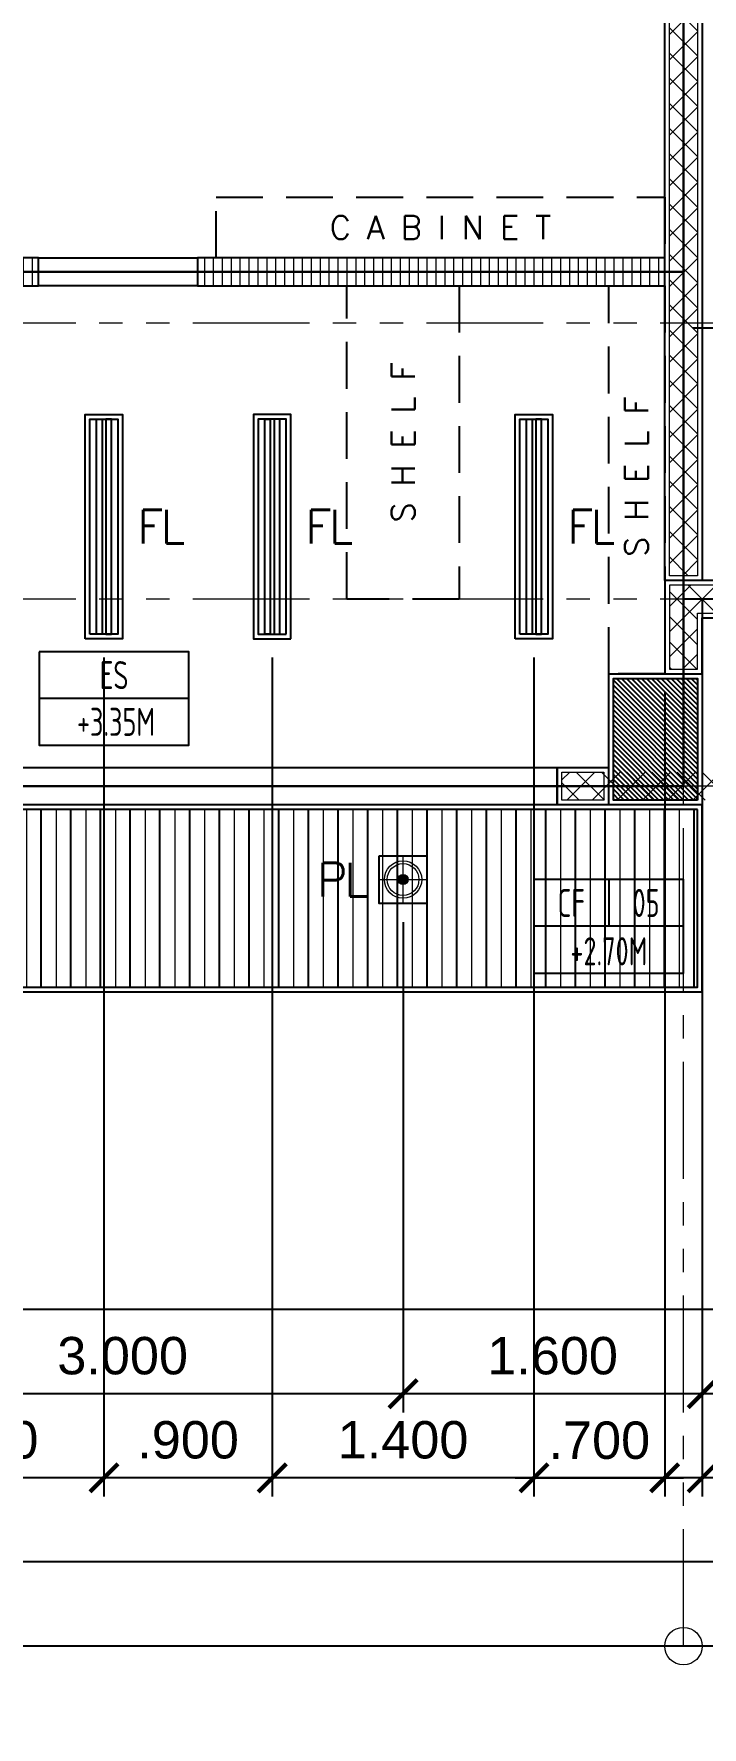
# Model space of a CAD drawing. Header units: metres. Extents: x -12400 to 1, y 0 to 106422.
# Drawn here: x -12122.59 to -12119.01, y 106331.7 to 106340.76 of the extents above; entities that cross this region are included whole.
import ezdxf
from ezdxf.enums import TextEntityAlignment as Align

# ---------------------------------------------------------------- set-up
doc = ezdxf.new("R2010")
doc.units = ezdxf.units.M
doc.header["$PDMODE"] = 35
for name, pattern in [('HIDDEN', [0.375, 0.25, -0.125]), ('HIDDEN2', [4.762499999999999, 3.175, -1.5875]), ('PHANTOM2', [1.25, 0.625, -0.125, 0.125, -0.125, 0.125, -0.125])]:
    doc.linetypes.add(name, pattern=pattern)
for name, color, linetype, lineweight in [('0.1', 1, 'Continuous', 9), ('A-DIM-100', 8, 'Continuous', 0), ('DIM 001', 251, 'Continuous', 13), ('FURN', 8, 'Continuous', 5), ('HATCH', 250, 'Continuous', 5), ('LAYOUT', 1, 'Continuous', 20), ('LF 001', 51, 'Continuous', 20)]:
    doc.layers.add(name, color=color, linetype=linetype, lineweight=lineweight)
for name, color, linetype in [('AR-HIDDEN LINES', 8, 'HIDDEN2'), ('C-SCHED', 1, 'Continuous'), ('E_FIX_LIGHT1', 2, 'Continuous'), ('lighting', 1, 'Continuous'), ('stone', 15, 'Continuous'), ('txt', 2, 'Continuous'), ('WALL', 7, 'Continuous')]:
    doc.layers.add(name, color=color, linetype=linetype)
doc.layers.add('GUIDELINES', color=206, linetype='Continuous', plot=False)
doc.styles.add('architxt', font='architxt.shx', dxfattribs={"width": 0.8})
doc.styles.add('DIMTXT-100', font='arial.ttf')
doc.styles.add('swis721', font='swiss.ttf')
doc.styles.add('T.25', font='romans.shx', dxfattribs={"height": 0.2})
doc.dimstyles.new('D-100', dxfattribs={"dimtxt": 0.2, "dimasz": 0.15, "dimexe": 0.1, "dimexo": 0.1, "dimgap": 0.1, "dimtad": 1, "dimdec": 3, "dimzin": 4, "dimdsep": 46, "dimtxsty": 'DIMTXT-100', "dimblk": 'ARCHTICK', "dimcen": 0.2, "dimdle": 0.1, "dimclrd": 8, "dimclre": 8, "dimclrt": 2, "dimadec": 0, "dimazin": 1, "dimtfac": 1, "dimtdec": 3, "dimtofl": 0, "dimtmove": 2, "dimatfit": 3, "dimfxl": 1, "dimarcsym": 0})
doc.dimstyles.new('DIM 200', dxfattribs={"dimtxt": 200, "dimasz": 1, "dimexe": 0, "dimexo": 40, "dimgap": 50, "dimtad": 1, "dimtoh": 1, "dimdec": 0, "dimlfac": 2, "dimtxsty": 'swis721', "dimblk": 'CIR', "dimcen": 0, "dimclrd": 155, "dimclre": 155, "dimclrt": 4, "dimadec": 0, "dimazin": 0, "dimtfac": 1, "dimtdec": 0, "dimtix": 1, "dimtmove": 1, "dimatfit": 3, "dimldrblk": 'CIR', "dimfxl": 0, "dimarcsym": 0})

# ---------------------------------------------------------------- blocks, each defined once
blk = doc.blocks.new('CIR')
at = {"color": 4}
blk.add_circle((0, 0), 50, dxfattribs=at)
blk = doc.blocks.new('A$C1B753C5A')
at = {"layer": 'WALL'}
h = blk.add_hatch(dxfattribs=at)
h.set_pattern_fill('ANSI31', color=250, scale=0.15)
h.set_pattern_definition([(45, (-1494.388102653662, 303.0677240852394), (-0.01325825214724777, 0.01325825214724777), [])])
h.paths.add_polyline_path([(0.4750000000001364, 0.6749999999999545), (0.02500000000009089, 0.6749999999999545), (0.02500000000009095, 0.02499999999997721), (0.4750000000001364, 0.02499999999997721)])
at = {"color": 7}
blk.add_lwpolyline([(0, 0), (0.5000000000002274, 0), (0.5000000000002274, 0.6999999999999318), (0, 0.6999999999999318)], close=True, dxfattribs=at)
at = {"layer": 'stone', "color": 5}
blk.add_lwpolyline([(0.02500000000009095, 0.02499999999997726), (0.4750000000001364, 0.02499999999997726), (0.4750000000001364, 0.6749999999999545), (0.02500000000009095, 0.6749999999999545)], close=True, dxfattribs=at)
blk = doc.blocks.new('COLUMNS2F')
at = {"xscale": -1}
blk.add_blockref('A$C1B753C5A', (-12153.85441529414, 106325.6499565114), dxfattribs=at)
blk = doc.blocks.new('*U1967')
at = {"layer": 'HATCH'}
h = blk.add_hatch(dxfattribs=at)
h.set_pattern_fill('ANSI37', color=256, scale=0.03, angle=-180)
h.set_pattern_definition([(225, (2.462500000018339, 0), (0.06735192090801863, -0.06735192090801868), []), (314.9999999999999, (2.462500000018339, 0), (0.06735192090801868, 0.06735192090801861), [])])
h.paths.add_polyline_path([(0.02500000000873115, 0.1749999999883585), (0.02500000000873115, 0.02499999999417923), (3.525000000023796, 0.02499999999417923), (3.525000000023796, 0.1749999999883585)])
blk.add_lwpolyline([(0, 0.1999999999825377), (0, 0), (3.550000000017975, 0), (3.550000000017975, 0.1999999999825377)], close=True)
blk.add_lwpolyline([(0.02500000000873115, 0.1749999999883585), (0.02500000000873115, 0.02499999999417923), (3.525000000023796, 0.02499999999417923), (3.525000000023796, 0.1749999999883585)], close=True, dxfattribs=at)
blk = doc.blocks.new('*U263')
at = {"layer": 'HATCH'}
h = blk.add_hatch(dxfattribs=at)
h.set_pattern_fill('ANSI31', color=256, scale=0.015, angle=45)
h.set_pattern_definition([(90, (4.062499999996361, 0), (-0.04762500000000001, 0), [])])
h.paths.add_polyline_path([(5.149999999995997, 0), (5.149999999995997, 0.1499999999796273), (0, 0.1499999999796273), (0, 0)])
at = {"color": 3}
blk.add_lwpolyline([(5.149999999995997, 0), (5.149999999995997, 0.1499999999796273), (0, 0.1499999999796273), (0, 0)], close=True, dxfattribs=at)
blk = doc.blocks.new('*U264')
at = {"layer": 'HATCH'}
h = blk.add_hatch(dxfattribs=at)
h.set_pattern_fill('ANSI31', color=256, scale=0.015, angle=45)
h.set_pattern_definition([(90, (1.412499999994907, 0), (-0.04762500000000001, 0), [])])
h.paths.add_polyline_path([(2.499999999994543, 0), (2.499999999994543, 0.1499999999796273), (0, 0.1499999999796273), (0, 0)])
at = {"color": 3}
blk.add_lwpolyline([(2.499999999994543, 0), (2.499999999994543, 0.1499999999796273), (0, 0.1499999999796273), (0, 0)], close=True, dxfattribs=at)
blk = doc.blocks.new('*U1962')
at = {"layer": 'HATCH'}
h = blk.add_hatch(dxfattribs=at)
h.set_pattern_fill('ANSI37', color=256, scale=0.03, angle=-180)
h.set_pattern_definition([(225, (-0.8132692456248353, 0), (0.06735192090801863, -0.06735192090801868), []), (314.9999999999999, (-0.8132692456248353, 0), (0.06735192090801868, 0.06735192090801861), [])])
h.paths.add_polyline_path([(-0.7882692456161041, 0.1749999999883585), (-0.7882692456161041, 0.02499999999417923), (0.2492307543806217, 0.02499999999417923), (0.2492307543806217, 0.1749999999883585)])
blk.add_lwpolyline([(0, 0.1999999999825377), (0, 0), (0.2742307543748009, 0), (0.2742307543748009, 0.1999999999825377)], close=True)
blk.add_lwpolyline([(0.02500000000873115, 0.1749999999883585), (0.02500000000873115, 0.02499999999417923), (0.2492307543806217, 0.02499999999417923), (0.2492307543806217, 0.1749999999883585)], close=True, dxfattribs=at)
blk = doc.blocks.new('A$C68b8fe4d')
at = {"layer": 'HATCH'}
h = blk.add_hatch(dxfattribs=at)
h.set_pattern_fill('ANSI37', color=256, scale=0.03)
h.set_pattern_definition([(45, (12161.35441529413, -106386.5702236537), (-0.06735192090801866, 0.06735192090801866), []), (135, (12161.35441529413, -106386.5702236537), (-0.06735192090801866, -0.06735192090801864), [])])
h.paths.add_polyline_path([(10.3250000000553, 2.024999999994179), (10.3250000000553, 2.17500000000291), (10.02499999998872, 2.175000000119326), (10.02499999998872, 1.724999999991269), (10.17500000000109, 1.724999999991269), (10.17500000000109, 2.025000000110595)])
at = {"color": 1}
for points in [[(6.649999999999636, 3.92500000000291), (7.500000000005457, 3.92500000000291), (7.500000000005457, 3.775000000023283), (6.649999999999636, 3.775000000023283)], [(6.22499999998945, 1.199999999982538), (9.42500000068867, 1.199999999895226), (9.42500000068867, 0.9999999999417923), (6.22499999998945, 1.000000000029104)]]:
    blk.add_lwpolyline(points, close=True, dxfattribs=at)
at = {"color": 8}
blk.add_lwpolyline([(10.14999999995416, 3.55000000000291), (12.89999999997963, 3.55000000000291)], dxfattribs=at)
blk.add_lwpolyline([(10.35000000004948, 2), (10.35000000004948, 2.19999999999709), (9.999999999994543, 2.200000000113505), (9.999999999994543, 1.69999999999709), (10.19999999999527, 1.69999999999709), (10.19999999999527, 2.000000000116415)], close=True)
at = {"layer": 'GUIDELINES'}
for points in [[(1.100000000000364, 19.59999999999127), (10.10000000000036, 19.59999999999127), (10.10000000000036, 18.89999999999418), (18.10000000000036, 18.89999999999418), (18.10000000000036, 19.59999999999127), (27.10000000000036, 19.59999999999127), (27.10000000000036, 1.099999999991269), (18.10000000000036, 1.099999999991269), (18.10000000000036, 2.100000000107684), (10.10000000000036, 2.100000000107684), (10.10000000000036, 1.099999999991269), (1.100000000000364, 1.099999999991269)], [(10.10000000000036, 7.899999999994179), (1.100000000000364, 7.899999999994179), (1.100000000000364, 1.100000000005821), (10.10000000000036, 1.100000000005821)], [(1.100000000000364, 7.899999999994179), (10.10000000000036, 7.899999999994179), (10.10000000000036, 3.850000000005821), (1.100000000000364, 3.850000000005821)], [(10.10000000000036, 1.100000000005821), (1.100000000000364, 1.100000000005821), (1.100000000000364, 3.850000000005821), (10.10000000000036, 3.850000000005821)]]:
    blk.add_lwpolyline(points, close=True, dxfattribs=at)
at = {"layer": 'HATCH'}
blk.add_lwpolyline([(10.3250000000553, 2.024999999994179), (10.3250000000553, 2.17500000000291), (10.02499999998872, 2.175000000119326), (10.02499999998872, 1.724999999991269), (10.17500000000109, 1.724999999991269), (10.17500000000109, 2.025000000110595)], close=True, dxfattribs=at)
blk.add_blockref('COLUMNS2F', (12164.05441529414, -106324.6499565114))
at = {"xscale": -1, "rotation": 270}
blk.add_blockref('*U1967', (9.999999999994543, 2.200000000113505), dxfattribs=at)
at = {"color": 1}
for name, p in [('*U263', (1.500000000003638, 3.775000000023283)), ('*U264', (7.500000000005457, 3.775000000023283))]:
    blk.add_blockref(name, p, dxfattribs=at)
at = {"xscale": -1}
blk.add_blockref('*U1962', (9.699230755062672, 1.000000000014552), dxfattribs=at)
blk = doc.blocks.new('LEDPENDANTLT')
at = {"color": 1}
for points in [[(0, 0.1999999999970896), (1.200000000000728, 0.1999999999970896), (1.200000000000728, 0), (0, 0)], [(0.02499999999417923, 0.1750000000029104), (1.175000000006548, 0.1750000000029104), (1.175000000006548, 0.02499999999417923), (0.02499999999417923, 0.02499999999417923)]]:
    blk.add_lwpolyline(points, close=True, dxfattribs=at)
at = {"color": 2}
for points in [[(1.174999999995634, 0.1100000000005821), (0.02499999999417923, 0.1100000000005821), (0.02499999999417923, 0.1399999999994179), (1.174999999995634, 0.1399999999994179)], [(1.174999999995634, 0.09000000001105946), (0.02499999999417923, 0.09000000001105946), (0.02499999999417923, 0.06000000001222361), (1.174999999995634, 0.06000000001222361)]]:
    blk.add_lwpolyline(points, close=True, dxfattribs=at)
blk = doc.blocks.new('L1')
at = {"layer": 'LF 001', "lineweight": 20, "ltscale": 1500}
h = blk.add_hatch(color=256, dxfattribs=at)
edge = h.paths.add_edge_path()
edge.add_arc((1.13686837721616e-13, -1.13686837721616e-13), 0.0318958546358772, 0, 360)
at = {"layer": 'LF 001', "color": 76, "lineweight": 18, "ltscale": 1500}
for points in [[(1.13686837721616e-13, 0.1499999999997499), (1.13686837721616e-13, -0.1500000000000909)], [(-0.1499999999999773, -1.13686837721616e-13), (0.1500000000000909, -1.13686837721616e-13)]]:
    blk.add_lwpolyline(points, dxfattribs=at)
at = {"layer": 'LF 001', "ltscale": 1500}
blk.add_lwpolyline([(-0.09999999999990905, -1.13686837721616e-13, -1), (0.1000000000000227, -1.13686837721616e-13, -1)], format="xyb", close=True, dxfattribs=at)
at = {"layer": 'LF 001', "lineweight": 20, "ltscale": 1500}
blk.add_circle((1.13686837721616e-13, -1.13686837721616e-13), 0.0318958546358772, dxfattribs=at)
blk = doc.blocks.new('LO')
at = {"layer": 'LAYOUT', "xscale": 1000, "yscale": 1000, "zscale": 1000}
blk.add_blockref('L1', (0, 0), dxfattribs=at)
blk = doc.blocks.new('*U1960')
at = {"layer": 'LF 001', "ltscale": 1500}
blk.add_circle((0, -3.995415109869782e-14), 0.0998520709958535, dxfattribs=at)
at = {"layer": 'lighting', "xscale": 0.0008492979043710491, "yscale": 0.0008492979043710491, "zscale": 0.0008492979043710491}
blk.add_blockref('LO', (0, -3.995415109869782e-14), dxfattribs=at)
blk = doc.blocks.new('A$Cf8c814ff')
h = blk.add_hatch()
h.set_pattern_fill('ANSI31', color=8, scale=0.05, angle=45)
h.set_pattern_definition([(90, (12129.21296792572, -106290.2629166174), (-0.15875, 0), [])])
h.paths.add_polyline_path([(10.17500000000655, 0.9750000000058208), (1.01035533905997, 0.9749999999912689), (0.06035533904650947, 0.02499999999417923), (10.17500000000655, 0.02499999999417923)])
at = {"color": 1}
blk.add_lwpolyline([(10.20000000000073, 1), (1.000000000003638, 0.9999999999854481), (0, 0), (10.20000000000073, 0), (10.20000000000073, 1)], dxfattribs=at)
at = {"color": 8}
blk.add_lwpolyline([(10.17500000000655, 0.9750000000058208), (1.01035533905997, 0.9749999999912689), (0.06035533904650947, 0.02499999999417923), (10.17500000000655, 0.02499999999417923)], close=True, dxfattribs=at)
at = {"color": 1}
blk.add_lwpolyline([(8.472605314345856, 0.727394685629406), (8.72739468565851, 0.7273946856439579), (8.72739468565851, 0.4726053143531317), (8.472605314345856, 0.4726053143385798)], close=True, dxfattribs=at)
at = {"layer": 'AR-HIDDEN LINES', "color": 1, "linetype": 'HIDDEN'}
for points in [[(7.599999999976717, 4.249999999941792), (10, 4.249999999941792), (10, 3.924999999988358), (7.599999999976717, 3.924999999988358)], [(8.300000000001091, 3.775000000023283), (8.900000000001455, 3.775000000023283), (8.900000000001455, 2.100000000034925), (8.300000000001091, 2.100000000034925)], [(9.700000000000728, 3.775000000372529), (10, 3.775000000372529), (10, 1.69999999999709), (9.700000000000728, 1.69999999999709)]]:
    blk.add_lwpolyline(points, close=True, dxfattribs=at)
at = {"rotation": 90}
for p in [(7.099999999980355, 1.887500000651926), (9.399999999999636, 1.887500000651926)]:
    blk.add_blockref('LEDPENDANTLT', p, dxfattribs=at)
at = {"xscale": -1, "rotation": 270}
blk.add_blockref('LEDPENDANTLT', (7.80000000000291, 1.887500000651926), dxfattribs=at)
at = {"layer": 'E_FIX_LIGHT1', "rotation": 90}
blk.add_blockref('*U1960', (8.600000000002183, 0.5999999999912689), dxfattribs=at)
at = {"layer": '0.1', "color": 2, "insert": (8.799999999988358, 4.087499999965075), "char_height": 0.125, "attachment_point": 5, "style": 'T.25'}
blk.add_mtext_dynamic_manual_height_columns('{\\C3;C A B I N E T}', width=1.877873459815419, gutter_width=1, heights=[0], dxfattribs=at)
at = {"layer": '0.1', "color": 2, "char_height": 0.125, "attachment_point": 5, "rotation": 89.99999999999993, "style": 'T.25'}
for insert in [(8.600160350981241, 2.937500000029104), (9.848092762349552, 2.754335864257882)]:
    blk.add_mtext_dynamic_manual_height_columns('{\\C3;S H E L F}', width=1.286489697929028, gutter_width=1, heights=[0], dxfattribs=dict(at, insert=insert))
at = {"layer": 'txt', "color": 6, "linetype": 'Continuous', "char_height": 0.18, "attachment_point": 5, "style": 'T.25'}
for s, insert in [('{\\T0.9;FL}', (7.299999999981083, 2.487500000643195)), ('{\\T0.9;FL}', (8.200000000000728, 2.487500000643195)), ('{\\T0.9;FL}', (9.600000000000364, 2.487500000643195)), ('{\\T0.9;PL}', (8.272605314345128, 0.5999999999767169))]:
    blk.add_mtext_dynamic_manual_height_columns(s, width=0.6453045245441018, gutter_width=0.001, heights=[0], dxfattribs=dict(at, insert=insert))
blk = doc.blocks.new('_ArchTick')
at = {"color": 0, "linetype": 'ByBlock', "const_width": 0.15}
blk.add_lwpolyline([(-0.5, -0.5), (0.5, 0.5)], dxfattribs=at)
blk = doc.blocks.new('*D971')
at = {"layer": 'DEFPOINTS', "color": 0, "transparency": 16777216}
for p in [(-12118.33796792574, 106338.3865394432), (-12119.01296792572, 106337.8365394436), (-12119.01296792572, 106333.0365394432)]:
    blk.add_point(p, dxfattribs=at)
at = {"layer": 'DIM 001', "color": 8, "lineweight": -2, "transparency": 16777216}
for p, q in [((-12118.33796792574, 106338.2865394432), (-12118.33796792574, 106332.9365394432)), ((-12119.01296792572, 106337.7365394436), (-12119.01296792572, 106332.9365394432)), ((-12118.23796792574, 106333.0365394432), (-12119.11296792572, 106333.0365394432))]:
    blk.add_line(p, q, dxfattribs=at)
at = {"layer": 'DIM 001', "color": 8, "lineweight": -2, "transparency": 16777216, "xscale": 0.15, "yscale": 0.15, "zscale": 0.15, "rotation": 180}
blk.add_blockref('_ArchTick', (-12119.01296792572, 106333.0365394432), dxfattribs=at)
at = {"layer": 'DIM 001', "color": 8, "lineweight": -2, "transparency": 16777216, "xscale": 0.15, "yscale": 0.15, "zscale": 0.15}
blk.add_blockref('_ArchTick', (-12118.33796792574, 106333.0365394432), dxfattribs=at)
at = {"layer": 'DIM 001', "color": 2, "transparency": 16777216, "insert": (-12118.67546792573, 106333.2365394432), "char_height": 0.2, "attachment_point": 5, "style": 'DIMTXT-100'}
blk.add_mtext('.675', dxfattribs=at)
blk = doc.blocks.new('*D972')
at = {"layer": 'DEFPOINTS', "color": 0, "transparency": 16777216}
for p in [(-12119.91296792571, 106337.5240394438), (-12119.21296792572, 106337.3365394432), (-12119.21296792572, 106333.0365394432)]:
    blk.add_point(p, dxfattribs=at)
at = {"layer": 'DIM 001', "color": 8, "lineweight": -2, "transparency": 16777216}
for p, q in [((-12119.91296792571, 106337.4240394438), (-12119.91296792571, 106332.9365394432)), ((-12119.21296792572, 106337.2365394432), (-12119.21296792572, 106332.9365394432)), ((-12120.01296792572, 106333.0365394432), (-12119.11296792572, 106333.0365394432))]:
    blk.add_line(p, q, dxfattribs=at)
at = {"layer": 'DIM 001', "color": 8, "lineweight": -2, "transparency": 16777216, "xscale": 0.15, "yscale": 0.15, "zscale": 0.15, "rotation": 180}
blk.add_blockref('_ArchTick', (-12119.91296792571, 106333.0365394432), dxfattribs=at)
at = {"layer": 'DIM 001', "color": 8, "lineweight": -2, "transparency": 16777216, "xscale": 0.15, "yscale": 0.15, "zscale": 0.15}
blk.add_blockref('_ArchTick', (-12119.21296792572, 106333.0365394432), dxfattribs=at)
at = {"layer": 'DIM 001', "color": 2, "transparency": 16777216, "insert": (-12119.56296792571, 106333.2365394432), "char_height": 0.2, "attachment_point": 5, "style": 'DIMTXT-100'}
blk.add_mtext('.700', dxfattribs=at)
blk = doc.blocks.new('*D973')
at = {"layer": 'DEFPOINTS', "color": 0, "transparency": 16777216}
for p in [(-12121.31296792571, 106337.5240394438), (-12119.91296792571, 106337.5240394438), (-12121.31296792571, 106333.0365394432)]:
    blk.add_point(p, dxfattribs=at)
at = {"layer": 'DIM 001', "color": 8, "lineweight": -2, "transparency": 16777216}
for p, q in [((-12121.31296792571, 106337.4240394438), (-12121.31296792571, 106332.9365394432)), ((-12119.91296792571, 106337.4240394438), (-12119.91296792571, 106332.9365394432)), ((-12119.81296792571, 106333.0365394432), (-12121.41296792571, 106333.0365394432))]:
    blk.add_line(p, q, dxfattribs=at)
at = {"layer": 'DIM 001', "color": 8, "lineweight": -2, "transparency": 16777216, "xscale": 0.15, "yscale": 0.15, "zscale": 0.15, "rotation": 180}
blk.add_blockref('_ArchTick', (-12121.31296792571, 106333.0365394432), dxfattribs=at)
at = {"layer": 'DIM 001', "color": 8, "lineweight": -2, "transparency": 16777216, "xscale": 0.15, "yscale": 0.15, "zscale": 0.15}
blk.add_blockref('_ArchTick', (-12119.91296792571, 106333.0365394432), dxfattribs=at)
at = {"layer": 'DIM 001', "color": 2, "transparency": 16777216, "insert": (-12120.61296792571, 106333.2386540407), "char_height": 0.2, "attachment_point": 5, "style": 'DIMTXT-100'}
blk.add_mtext('1.400', dxfattribs=at)
blk = doc.blocks.new('*D974')
at = {"layer": 'DEFPOINTS', "color": 0, "transparency": 16777216}
for p in [(-12122.21296792573, 106337.5240394438), (-12121.31296792571, 106337.5240394438), (-12122.21296792573, 106333.0365394432)]:
    blk.add_point(p, dxfattribs=at)
at = {"layer": 'DIM 001', "color": 8, "lineweight": -2, "transparency": 16777216}
for p, q in [((-12122.21296792573, 106337.4240394438), (-12122.21296792573, 106332.9365394432)), ((-12121.31296792571, 106337.4240394438), (-12121.31296792571, 106332.9365394432)), ((-12121.21296792571, 106333.0365394432), (-12122.31296792573, 106333.0365394432))]:
    blk.add_line(p, q, dxfattribs=at)
at = {"layer": 'DIM 001', "color": 8, "lineweight": -2, "transparency": 16777216, "xscale": 0.15, "yscale": 0.15, "zscale": 0.15, "rotation": 180}
blk.add_blockref('_ArchTick', (-12122.21296792573, 106333.0365394432), dxfattribs=at)
at = {"layer": 'DIM 001', "color": 8, "lineweight": -2, "transparency": 16777216, "xscale": 0.15, "yscale": 0.15, "zscale": 0.15}
blk.add_blockref('_ArchTick', (-12121.31296792571, 106333.0365394432), dxfattribs=at)
at = {"layer": 'DIM 001', "color": 2, "transparency": 16777216, "insert": (-12121.76296792572, 106333.2386540407), "char_height": 0.2, "attachment_point": 5, "style": 'DIMTXT-100'}
blk.add_mtext('.900', dxfattribs=at)
blk = doc.blocks.new('*D975')
at = {"layer": 'DEFPOINTS', "color": 0, "transparency": 16777216}
for p in [(-12123.61296792573, 106337.5240394438), (-12122.21296792573, 106337.5240394438), (-12123.61296792573, 106333.0365394432)]:
    blk.add_point(p, dxfattribs=at)
at = {"layer": 'DIM 001', "color": 8, "lineweight": -2, "transparency": 16777216}
for p, q in [((-12123.61296792573, 106337.4240394438), (-12123.61296792573, 106332.9365394432)), ((-12122.21296792573, 106337.4240394438), (-12122.21296792573, 106332.9365394432)), ((-12122.11296792573, 106333.0365394432), (-12123.71296792573, 106333.0365394432))]:
    blk.add_line(p, q, dxfattribs=at)
at = {"layer": 'DIM 001', "color": 8, "lineweight": -2, "transparency": 16777216, "xscale": 0.15, "yscale": 0.15, "zscale": 0.15, "rotation": 180}
blk.add_blockref('_ArchTick', (-12123.61296792573, 106333.0365394432), dxfattribs=at)
at = {"layer": 'DIM 001', "color": 8, "lineweight": -2, "transparency": 16777216, "xscale": 0.15, "yscale": 0.15, "zscale": 0.15}
blk.add_blockref('_ArchTick', (-12122.21296792573, 106333.0365394432), dxfattribs=at)
at = {"layer": 'DIM 001', "color": 2, "transparency": 16777216, "insert": (-12122.91296792573, 106333.2386540407), "char_height": 0.2, "attachment_point": 5, "style": 'DIMTXT-100'}
blk.add_mtext('1.400', dxfattribs=at)
blk = doc.blocks.new('*D899')
at = {"layer": 'DEFPOINTS', "color": 0, "transparency": 16777216}
for p in [(-12120.61296792571, 106336.1091447575), (-12119.01296792572, 106335.6365394432), (-12120.61296792571, 106333.4865394432)]:
    blk.add_point(p, dxfattribs=at)
at = {"layer": 'DIM 001', "color": 8, "lineweight": -2, "transparency": 16777216}
for p, q in [((-12120.61296792571, 106336.0091447575), (-12120.61296792571, 106333.3865394432)), ((-12119.01296792572, 106335.5365394432), (-12119.01296792572, 106333.3865394432)), ((-12118.91296792571, 106333.4865394432), (-12120.71296792571, 106333.4865394432))]:
    blk.add_line(p, q, dxfattribs=at)
at = {"layer": 'DIM 001', "color": 8, "lineweight": -2, "transparency": 16777216, "xscale": 0.15, "yscale": 0.15, "zscale": 0.15, "rotation": 180}
blk.add_blockref('_ArchTick', (-12120.61296792571, 106333.4865394432), dxfattribs=at)
at = {"layer": 'DIM 001', "color": 8, "lineweight": -2, "transparency": 16777216, "xscale": 0.15, "yscale": 0.15, "zscale": 0.15}
blk.add_blockref('_ArchTick', (-12119.01296792572, 106333.4865394432), dxfattribs=at)
at = {"layer": 'DIM 001', "color": 2, "transparency": 16777216, "insert": (-12119.81296792571, 106333.6886540407), "char_height": 0.2, "attachment_point": 5, "style": 'DIMTXT-100'}
blk.add_mtext('1.600', dxfattribs=at)
blk = doc.blocks.new('*D900')
at = {"layer": 'DEFPOINTS', "color": 0, "transparency": 16777216}
for p in [(-12123.61296792571, 106336.1091447575), (-12120.61296792571, 106336.1091447575), (-12123.61296792571, 106333.4865394432)]:
    blk.add_point(p, dxfattribs=at)
at = {"layer": 'DIM 001', "color": 8, "lineweight": -2, "transparency": 16777216}
for p, q in [((-12123.61296792571, 106336.0091447575), (-12123.61296792571, 106333.3865394432)), ((-12120.61296792571, 106336.0091447575), (-12120.61296792571, 106333.3865394432)), ((-12120.51296792571, 106333.4865394432), (-12123.71296792571, 106333.4865394432))]:
    blk.add_line(p, q, dxfattribs=at)
at = {"layer": 'DIM 001', "color": 8, "lineweight": -2, "transparency": 16777216, "xscale": 0.15, "yscale": 0.15, "zscale": 0.15, "rotation": 180}
blk.add_blockref('_ArchTick', (-12123.61296792571, 106333.4865394432), dxfattribs=at)
at = {"layer": 'DIM 001', "color": 8, "lineweight": -2, "transparency": 16777216, "xscale": 0.15, "yscale": 0.15, "zscale": 0.15}
blk.add_blockref('_ArchTick', (-12120.61296792571, 106333.4865394432), dxfattribs=at)
at = {"layer": 'DIM 001', "color": 2, "transparency": 16777216, "insert": (-12122.11296792571, 106333.6887222536), "char_height": 0.2, "attachment_point": 5, "style": 'DIMTXT-100'}
blk.add_mtext('3.000', dxfattribs=at)
blk = doc.blocks.new('*D1524')
at = {"layer": 'DEFPOINTS', "color": 0, "transparency": 16777216}
for p in [(-12298.64187663414, 106345.9544916112), (-12298.64187663414, 106345.9544916112), (0.5999999999949068, 0.07500000001164153)]:
    blk.add_point(p, dxfattribs=at)
at = {"layer": 'DIM 001', "color": 8, "lineweight": -2, "transparency": 16777216}
for p, q in [((0.5999999999949068, 0.1750000000116415), (0.6000000000014186, 106346.0544916112)), ((0.7000000000014186, 106345.9544916112), (-12298.74187663415, 106345.9544916112))]:
    blk.add_line(p, q, dxfattribs=at)
at = {"layer": 'DIM 001', "color": 8, "lineweight": -2, "transparency": 16777216, "xscale": 0.15, "yscale": 0.15, "zscale": 0.15, "rotation": 180}
blk.add_blockref('_ArchTick', (-12298.64187663414, 106345.9544916112), dxfattribs=at)
at = {"layer": 'DIM 001', "color": 8, "lineweight": -2, "transparency": 16777216, "xscale": 0.15, "yscale": 0.15, "zscale": 0.15}
blk.add_blockref('_ArchTick', (0.6000000000014186, 106345.9544916112), dxfattribs=at)
at = {"layer": 'DIM 001', "color": 2, "transparency": 16777216, "insert": (-6149.020938317071, 106346.1566062088), "char_height": 0.2, "attachment_point": 5, "style": 'DIMTXT-100'}
blk.add_mtext('12299.242', dxfattribs=at)
blk = doc.blocks.new('GRID1')
at = {"color": 6, "linetype": 'PHANTOM2'}
for points in [[(-12151.25441529414, 106384.7702236537), (-12151.25441529414, 106412.5702236537)], [(-12130.75441529413, 106391.8452236537), (-12163.75441529414, 106391.8452236537)], [(-12130.7544152941, 106390.3702236538), (-12163.75441529411, 106390.3702236538)], [(-12130.75441529413, 106389.3702236537), (-12163.75441529414, 106389.3702236537)]]:
    blk.add_leader(points, dimstyle='DIM 200', override={"dimasz": 0.002, "dimgap": 60, "dimtad": 0}, dxfattribs=at)

msp = doc.modelspace()

# ---------------------------------------------------------------- hatches: boundary and pattern name
at = {"layer": 'HATCH'}
h = msp.add_hatch(dxfattribs=at)
h.set_pattern_fill('ANSI31', color=8, scale=0.05, angle=45)
h.set_pattern_definition([(90, (0, 45.37362282573304), (-0.15875, 0), [])])
h.paths.add_polyline_path([(-12119.03796792571, 106336.6115394432), (-12128.20261258666, 106336.6115394432), (-12129.15261258667, 106335.6615394432), (-12119.03796792571, 106335.6615394432)])

# ---------------------------------------------------------------- linework, layer by layer
at = {"color": 1}
msp.add_lwpolyline([(-12119.01296792572, 106336.6365394432), (-12128.21296792571, 106336.6365394432), (-12129.21296792572, 106335.6365394432), (-12119.01296792572, 106335.6365394432), (-12119.01296792572, 106336.6365394432)], dxfattribs=at)
at = {"color": 8}
msp.add_lwpolyline([(-12119.03796792571, 106336.6115394432), (-12128.20261258666, 106336.6115394432), (-12129.15261258667, 106335.6615394432), (-12119.03796792571, 106335.6615394432)], close=True, dxfattribs=at)
at = {"color": 1}
msp.add_lwpolyline([(-12120.74036261137, 106336.3639341288), (-12120.48557324006, 106336.3639341288), (-12120.48557324006, 106336.1091447575), (-12120.74036261137, 106336.1091447575)], close=True, dxfattribs=at)
at = {"layer": 'AR-HIDDEN LINES', "color": 1, "linetype": 'HIDDEN'}
for points in [[(-12121.61296792574, 106339.8865394431), (-12119.21296792572, 106339.8865394431), (-12119.21296792572, 106339.5615394432), (-12121.61296792574, 106339.5615394432)], [(-12120.91296792571, 106339.4115394432), (-12120.31296792571, 106339.4115394432), (-12120.31296792571, 106337.7365394432), (-12120.91296792571, 106337.7365394432)], [(-12119.51296792572, 106339.4115394436), (-12119.21296792572, 106339.4115394436), (-12119.21296792572, 106337.3365394432), (-12119.51296792572, 106337.3365394432)]]:
    msp.add_lwpolyline(points, close=True, dxfattribs=at)
at = {"layer": 'C-SCHED'}
for p, q in [((-12121.75889991898, 106337.2051177202), (-12122.55889991898, 106337.2051177202)), ((-12119.51296792572, 106336.2365394432), (-12119.51296792572, 106335.9865394432)), ((-12119.11296792572, 106335.9865394432), (-12119.91296792572, 106335.9865394432))]:
    msp.add_line(p, q, dxfattribs=at)
for points in [[(-12122.55889991898, 106337.4551177202), (-12122.55889991898, 106336.9551177202), (-12121.75889991898, 106336.9551177202), (-12121.75889991898, 106337.4551177202)], [(-12119.91296792572, 106336.2365394432), (-12119.91296792572, 106335.7365394432), (-12119.11296792572, 106335.7365394432), (-12119.11296792572, 106336.2365394432)]]:
    msp.add_lwpolyline(points, close=True, dxfattribs=at)
at = {"layer": 'GUIDELINES'}
for points in [[(-12131.61296792572, 106359.9365394432), (-12098.61296792571, 106359.9365394432), (-12098.61296792571, 106332.1365394432), (-12131.61296792572, 106332.1365394432)], [(-12131.16296792572, 106359.4865394432), (-12099.06296792571, 106359.4865394432), (-12099.06296792571, 106332.5865394432), (-12131.16296792572, 106332.5865394432)], [(-12130.71296792572, 106359.0365394432), (-12099.51296792571, 106359.0365394432), (-12099.51296792571, 106333.0365394432), (-12130.71296792572, 106333.0365394432)], [(-12130.26296792572, 106358.5865394432), (-12099.96296792571, 106358.5865394432), (-12099.96296792571, 106333.4865394432), (-12130.26296792572, 106333.4865394432)], [(-12129.81296792572, 106358.1365394432), (-12100.41296792571, 106358.1365394432), (-12100.41296792571, 106333.9365394432), (-12129.81296792572, 106333.9365394432)]]:
    msp.add_lwpolyline(points, close=True, dxfattribs=at)

# ---------------------------------------------------------------- block references
at = {"color": 1}
msp.add_blockref('A$C68b8fe4d', (-12129.21296792572, 106335.6365394432), dxfattribs=at)
msp.add_blockref('A$Cf8c814ff', (-12129.21296792572, 106335.6365394432))
at = {"layer": 'A-DIM-100'}
msp.add_blockref('GRID1', (32.14144736842172, -52.63368421052292), dxfattribs=at)
at = {"layer": 'E_FIX_LIGHT1', "rotation": 90}
msp.add_blockref('*U1960', (-12120.61296792571, 106336.2365394432), dxfattribs=at)
at = {"layer": 'FURN', "rotation": 90}
for p in [(-12122.11296792574, 106337.5240394438), (-12119.81296792572, 106337.5240394438)]:
    msp.add_blockref('LEDPENDANTLT', p, dxfattribs=at)
at = {"layer": 'FURN', "xscale": -1, "rotation": 270}
msp.add_blockref('LEDPENDANTLT', (-12121.41296792571, 106337.5240394438), dxfattribs=at)

# ---------------------------------------------------------------- texts
at = {"layer": '0.1', "color": 2, "insert": (-12120.41296792573, 106339.7240394431), "char_height": 0.125, "attachment_point": 5, "style": 'T.25'}
msp.add_mtext_dynamic_manual_height_columns('{\\C3;C A B I N E T}', width=1.877873459815419, gutter_width=1, heights=[0], dxfattribs=at)
at = {"layer": '0.1', "color": 2, "char_height": 0.125, "attachment_point": 5, "rotation": 89.99999999999993, "style": 'T.25'}
for insert in [(-12120.61280757473, 106338.5740394432), (-12119.36487516337, 106338.3908753074)]:
    msp.add_mtext_dynamic_manual_height_columns('{\\C3;S H E L F}', width=1.286489697929028, gutter_width=1, heights=[0], dxfattribs=dict(at, insert=insert))
at = {"layer": 'C-SCHED', "color": 2, "style": 'architxt', "width": 0.8}
for s, p in [('ES', (-12122.15889991899, 106337.2547589799)), ('CF', (-12119.71296792572, 106336.0361807028))]:
    msp.add_text(s, height=0.15, dxfattribs=at).set_placement(p, align=Align.CENTER)
for tag, p in [('+3.35M', (-12122.14846082154, 106337.0047589799)), ('05', (-12119.31296792572, 106336.0361807028)), ('+2.70M', (-12119.51202662539, 106335.7777264951))]:
    msp.add_attdef(tag, text='-', height=0.15, dxfattribs=at).set_placement(p, align=Align.CENTER)

# ---------------------------------------------------------------- dimensions: what is measured, and where the dimension line sits
at = {"layer": 'DIM 001'}
for base, p1, p2, picture, middle in [((-12298.64187663414, 106345.9544916112), (0.5999999999949068, 0.07500000001164153), (-12298.64187663414, 106345.9544916112), '*D1524', (-6149.020938317071, 106346.1566062088)), ((-12123.61296792573, 106333.0365394432), (-12122.21296792573, 106337.5240394438), (-12123.61296792573, 106337.5240394438), '*D975', (-12122.91296792573, 106333.2386540407)), ((-12122.21296792573, 106333.0365394432), (-12121.31296792571, 106337.5240394438), (-12122.21296792573, 106337.5240394438), '*D974', (-12121.76296792572, 106333.2386540407)), ((-12121.31296792571, 106333.0365394432), (-12119.91296792571, 106337.5240394438), (-12121.31296792571, 106337.5240394438), '*D973', (-12120.61296792571, 106333.2386540407)), ((-12123.61296792571, 106333.4865394432), (-12120.61296792571, 106336.1091447575), (-12123.61296792571, 106336.1091447575), '*D900', (-12122.11296792571, 106333.6887222536)), ((-12120.61296792571, 106333.4865394432), (-12119.01296792572, 106335.6365394432), (-12120.61296792571, 106336.1091447575), '*D899', (-12119.81296792571, 106333.6886540407))]:
    dim = msp.add_linear_dim(base=base, p1=p1, p2=p2, dimstyle='D-100', dxfattribs=at)
    dim.commit()
    dim.dimension.update_dxf_attribs({"geometry": picture, "text_midpoint": middle})
for base, p1, p2, picture, middle in [((-12119.01296792572, 106333.0365394432), (-12118.33796792574, 106338.3865394432), (-12119.01296792572, 106337.8365394436), '*D971', (-12118.67546792573, 106333.2365394432)), ((-12119.21296792572, 106333.0365394432), (-12119.91296792571, 106337.5240394438), (-12119.21296792572, 106337.3365394432), '*D972', (-12119.56296792571, 106333.2365394432))]:
    dim = msp.add_linear_dim(base=base, p1=p1, p2=p2, dimstyle='D-100', dxfattribs=at)
    dim.commit()
    dim.dimension.update_dxf_attribs({"geometry": picture, "text_midpoint": middle, "dimtype": 160})

doc.saveas('drawing.dxf')
